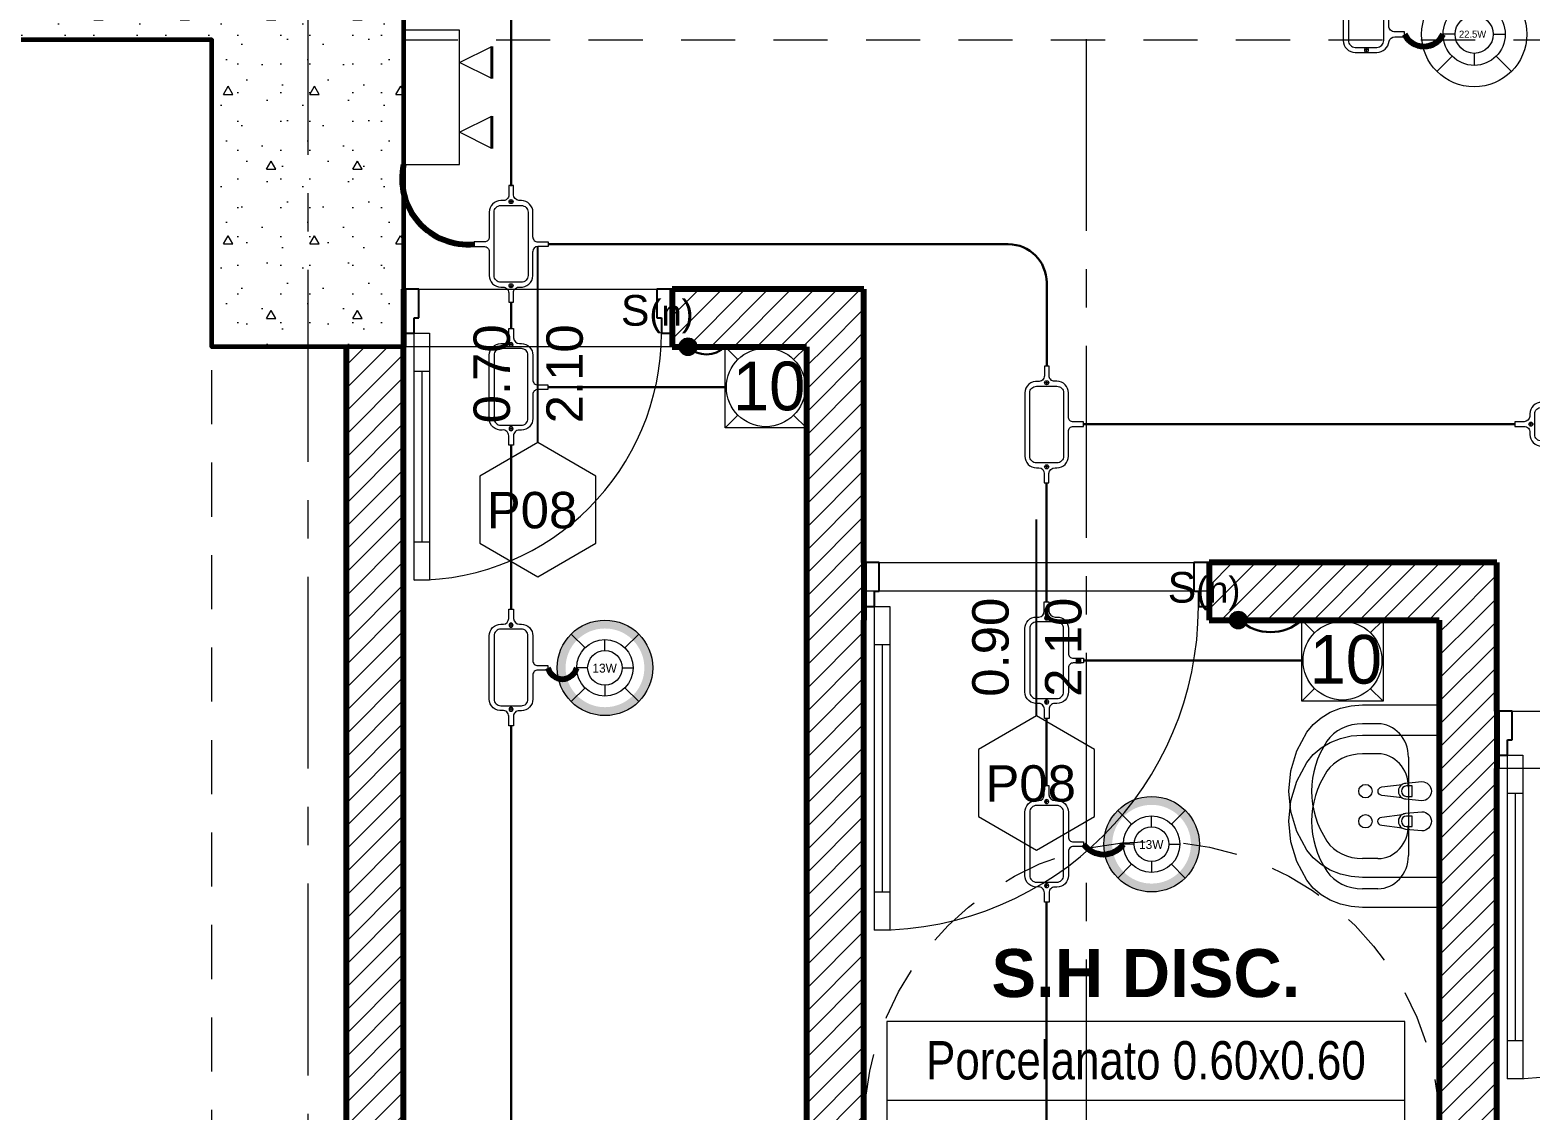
# Model space of a CAD drawing. Header units: inches. Extents: x -38 to 5698, y -33 to 92.
# Drawn here: x 136.096 to 140.007, y 14.11 to 16.926 of the extents above; entities that cross this region are included whole.
import ezdxf
from ezdxf.lldxf.tags import DXFTag

# ---------------------------------------------------------------- set-up
doc = ezdxf.new("R2010")
doc.units = ezdxf.units.IN
doc.header["$MEASUREMENT"] = 0
doc.set_wipeout_variables(frame=1)
for name, pattern in [('CONTINUA', [0]), ('Hidden Line', [0.195611, 0.141111, -0.0545]), ('Punto & Raya', [0.65, 0.5, -0.075, 0, -0.075]), ('Rayas', [0.282222, 0.141111, -0.141111]), ('Wipeout_Contour', [1, 0, -1])]:
    doc.linetypes.add(name, pattern=pattern)
for name, color, linetype, lineweight in [('00 IE CKTO TOMAS', 111, 'Rayas', 18), ('00_IE_Luminarias', 6, 'Continuous', 30), ('01 IE LUM LED AD DN570C', 1, 'Continuous', 13), ('01 IE LUM LED EMP DN570B', 3, 'Continuous', 13), ('ALUMBRADO_CONDUIT', 30, 'CONDUIT1', 30), ('ALUMBRADO_PVC', 6, 'PVC1', 30), ('Bancas', 1, 'Continuous', 13), ('Cable Alumbrado', 150, 'Continuous', 30), ('CABLEADO EXT.', 3, 'PVCSUBT', 30), ('pulsador', 4, 'Continuous', 40), ('Simb_Alumbrado', 140, 'CONTINUA', 30)]:
    doc.layers.add(name, color=color, linetype=linetype, lineweight=lineweight)
for name, color, linetype in [('02 _ ARQ _ ALB _ Ejes Generales', 7, 'Continuous'), ('02 _ ARQ _ ZON _ Espacio.3D', 7, 'Continuous'), ('08 _ STR _ EXT _ 06 Columnas', 7, 'Continuous'), ('08 _ STR _ EXT _ 09 Vigas', 7, 'Continuous'), ('Dibujo 2D - General', 7, 'Continuous'), ('Estructura - 04 MURO', 7, 'Continuous'), ('Interior - Sanitarios', 7, 'Continuous'), ('Marcador - Secciones', 251, 'Continuous')]:
    doc.layers.add(name, color=color, linetype=linetype)
doc.styles.add('Annotative', font='arial.ttf')
doc.styles.add('Estilo_Generado_4', font='swisse.ttf')
doc.styles.add('Estilo_Generado_8', font='arialbd.ttf')
doc.styles.add('Estilo_Generado_9', font='ARIALN.TTF')
doc.styles.add('{18b73a54-fa43-428c-adcb-c1c7bbdf2c84}', font='Simplex.shx')
tags = doc.linetypes.add('CONDUIT', pattern='A,1.5,-0.210535,["con",{18b73a54-fa43-428c-adcb-c1c7bbdf2c84},S=0.2,R=0,X=0,Y=-0.065594],-0.702384', length=2.412919).pattern_tags.tags
tags[6] = DXFTag(74, 10)
tags = doc.linetypes.add('CONDUIT1', pattern='A,1,-0.19772,["con",{18b73a54-fa43-428c-adcb-c1c7bbdf2c84},S=0.2,R=0,X=0,Y=-0.065594],-0.593642', length=1.791362).pattern_tags.tags
tags[6] = DXFTag(74, 10)
tags = doc.linetypes.add('PVC1', pattern='A,1,-0.19772,["PVC",{18b73a54-fa43-428c-adcb-c1c7bbdf2c84},S=0.13,R=0,X=0,Y=-0.061851],-0.507647', length=1.705367).pattern_tags.tags
tags[6] = DXFTag(74, 10)
tags = doc.linetypes.add('PVCSUBT', pattern='A,0.6,-0.3,0.6,-0.075691,["PVC",Standard,S=0.2,R=0,X=0,Y=-0.093724],-0.621005', length=2.196696).pattern_tags.tags
tags[10] = DXFTag(74, 10)
pattern_1 = [(45, (92.500015, 3e-09), (-0.03005204, 0.03005204), [])]

# ---------------------------------------------------------------- blocks, each defined once
blk = doc.blocks.new('LUMINARIA 2')
at = {"layer": '01 IE LUM LED EMP DN570B'}
for p, q in [((-0.0939, 0.0936), (-0.1589, 0.1584)), ((0.0939, 0.0936), (0.1589, 0.1584)), ((-0.0939, -0.0936), (-0.1589, -0.1584)), ((0.0939, -0.0936), (0.1589, -0.1584))]:
    blk.add_line(p, q, dxfattribs=at)
at = {"layer": '01 IE LUM LED EMP DN570B', "ltscale": 0.4}
for p, q in [((0, 0.0813), (0, 0.1326)), ((-0.0813, 0), (-0.1326, 0)), ((0.0813, 0), (0.1326, 0)), ((0, -0.0813), (0, -0.1326))]:
    blk.add_line(p, q, dxfattribs=at)
at = {"layer": '01 IE LUM LED EMP DN570B'}
for radius in [0.2244, 0.1326]:
    blk.add_circle((0, 0), radius, dxfattribs=at)
at = {"layer": '01 IE LUM LED EMP DN570B', "ltscale": 0.4}
blk.add_circle((0, 0), 0.0813, dxfattribs=at)
at = {"layer": '01 IE LUM LED EMP DN570B', "color": 8, "linetype": 'ByBlock', "lineweight": 80, "insert": (-0.0649, 0.0156), "char_height": 0.03, "width": 0.178585, "attachment_point": 1}
blk.add_mtext('{\\C3;22.5W}', dxfattribs=at)
blk = doc.blocks.new('LUM DN570C')
at = {"layer": '01 IE LUM LED AD DN570C'}
h = blk.add_hatch(color=256, dxfattribs=at)
edge = h.paths.add_edge_path()
edge.add_arc((0, 0), 0.1344, 0, 360)
edge = h.paths.add_edge_path(flags=17)
edge.add_arc((0, 0), 0.1108, 0, 360)
for p, q in [((-0.0561, 0.0563), (-0.0949, 0.0952)), ((0.0561, 0.0563), (0.0949, 0.0952)), ((-0.0561, -0.0563), (-0.0949, -0.0952)), ((0.0561, -0.0563), (0.0949, -0.0952))]:
    blk.add_line(p, q, dxfattribs=at)
at = {"layer": '01 IE LUM LED AD DN570C', "ltscale": 0.4}
for p, q in [((0, 0.0487), (0, 0.0795)), ((-0.0487, 0), (-0.0795, 0)), ((0.0487, 0), (0.0795, 0)), ((0, -0.0487), (0, -0.0795))]:
    blk.add_line(p, q, dxfattribs=at)
at = {"layer": '01 IE LUM LED AD DN570C'}
for radius in [0.1344, 0.0795]:
    blk.add_circle((0, 0), radius, dxfattribs=at)
at = {"layer": '01 IE LUM LED AD DN570C', "ltscale": 0.4}
blk.add_circle((0, 0), 0.0487, dxfattribs=at)
at = {"color": 1, "linetype": 'ByBlock', "lineweight": 80, "insert": (-0.0353, 0.0117), "char_height": 0.025, "width": 0.622217, "attachment_point": 1}
blk.add_mtext('13W ', dxfattribs=at)
blk = doc.blocks.new('CAJA CONDULET TIPO X')
at = {"layer": 'Simb_Alumbrado', "lineweight": 13}
for p, q in [((78.5283, -4.1616), (78.5283, -4.1519)), ((78.5283, -4.1519), (78.5497, -4.1519)), ((78.5497, -4.1616), (78.5283, -4.1616))]:
    blk.add_line(p, q, dxfattribs=at)
for points in [[(78.6505, -4.1716, -0.414214), (78.6605, -4.1616), (78.6819, -4.1616), (78.6819, -4.1519), (78.6605, -4.1519, -0.414214), (78.6505, -4.1419), (78.6505, -4.0916, 0.414214), (78.6265, -4.0677), (78.6219, -4.0677, -0.414214), (78.6099, -4.0557), (78.6099, -4.0363), (78.6002, -4.0363), (78.6002, -4.056, -0.451917), (78.5867, -4.0678, 0.451917), (78.5597, -4.0916), (78.5597, -4.1419)], [(78.5597, -4.1716), (78.5597, -4.2235, 0.414214), (78.5837, -4.2475), (78.589, -4.2475, -0.334232), (78.6002, -4.2595), (78.6002, -4.2789), (78.6099, -4.2789), (78.6099, -4.2595, -0.455912), (78.6227, -4.2475), (78.6265, -4.2475, 0.414214), (78.6505, -4.2235), (78.6505, -4.1716)]]:
    blk.add_lwpolyline(points, format="xyb", dxfattribs=at)
blk.add_lwpolyline([(78.6403, -4.0916), (78.6403, -4.2235, -0.414214), (78.6265, -4.2373), (78.5837, -4.2373, -0.414214), (78.5699, -4.2235), (78.5699, -4.0916, -0.414214), (78.5837, -4.0779), (78.6265, -4.0779, -0.414214)], format="xyb", close=True, dxfattribs=at)
for points in [[(78.6093, -4.0706), (78.6009, -4.0706)], [(78.6051, -4.0664), (78.6051, -4.0748)], [(78.6051, -4.2412), (78.6051, -4.2496)], [(78.6093, -4.2454), (78.6009, -4.2454)]]:
    blk.add_lwpolyline(points, dxfattribs=at)
for centre in [(78.6051, -4.0706), (78.6051, -4.2454)]:
    blk.add_circle(centre, 0.00419, dxfattribs=at)
for centre, start, end in [((78.5497, -4.1419), 270, 0), ((78.5497, -4.1716), 0, 90)]:
    blk.add_arc(centre, 0.01, start, end, dxfattribs=at)
blk = doc.blocks.new('oval t')
at = {"layer": 'Simb_Alumbrado', "lineweight": 13}
blk.add_lwpolyline([(0.0141, 0.0102, -0.414214), (0.0041, 0.0202), (0.0041, 0.0416), (-0.0056, 0.0416), (-0.0056, 0.0202, -0.414214), (-0.0156, 0.0102), (-0.0659, 0.0102, 0.414214), (-0.0899, -0.0138), (-0.0899, -0.0183, -0.414214), (-0.1019, -0.0303), (-0.1213, -0.0303), (-0.1213, -0.04), (-0.1016, -0.04, -0.451917), (-0.0897, -0.0535, 0.451917), (-0.0659, -0.0805), (0.0659, -0.0805, 0.414214), (0.0899, -0.0566), (0.0899, -0.0512, -0.398753), (0.1019, -0.0401), (0.1213, -0.0401), (0.1213, -0.0304), (0.1019, -0.0304, -0.368669), (0.0899, -0.0176), (0.0899, -0.0138, 0.414214), (0.0659, 0.0102), (0.0141, 0.0102)], format="xyb", dxfattribs=at)
blk.add_lwpolyline([(-0.0659, 0), (0.0659, 0, -0.414214), (0.0797, -0.0138), (0.0797, -0.0566, -0.414214), (0.0659, -0.0703), (-0.0659, -0.0703, -0.414214), (-0.0797, -0.0566), (-0.0797, -0.0138, -0.414214)], format="xyb", close=True, dxfattribs=at)
for points in [[(-0.0869, -0.031), (-0.0869, -0.0394)], [(0.0879, -0.031), (0.0879, -0.0394)], [(-0.0911, -0.0352), (-0.0828, -0.0352)], [(0.0837, -0.0352), (0.0921, -0.0352)]]:
    blk.add_lwpolyline(points, dxfattribs=at)
for centre in [(-0.0869, -0.0352), (0.0879, -0.0352)]:
    blk.add_circle(centre, 0.00419, dxfattribs=at)
blk = doc.blocks.new('CAJA OVAL TIPO L')
at = {"layer": 'Simb_Alumbrado', "lineweight": 13}
blk.add_lwpolyline([(-0.0491, -0.079), (-0.0491, -0.0343, -0.380413), (-0.0258, -0.0088), (-0.0258, -0.0088, 0.341426), (-0.0164, 0.0033), (-0.0164, 0.0236), (-0.0063, 0.0236), (-0.0063, 0.0033, 0.414214), (0.0063, -0.0092), (0.1138, -0.0092, -0.414214), (0.1388, -0.0343), (0.1388, -0.0382, 0.414214), (0.1513, -0.0508), (0.1716, -0.0508), (0.1716, -0.0609), (0.1513, -0.0609, 0.414214), (0.1388, -0.0734), (0.1388, -0.079, -0.414214), (0.1138, -0.104), (-0.0241, -0.104, -0.414214), (-0.0491, -0.079, 0.414214)], format="xyb", dxfattribs=at)
blk.add_lwpolyline([(-0.0241, -0.0199), (0.1138, -0.0199, -0.414214), (0.1282, -0.0343), (0.1282, -0.079, -0.414214), (0.1138, -0.0934), (-0.0241, -0.0934, -0.414214), (-0.0384, -0.079), (-0.0384, -0.0343, -0.414214)], format="xyb", close=True, dxfattribs=at)
for points in [[(-0.0483, -0.0558), (-0.0395, -0.0558)], [(-0.0439, -0.0514), (-0.0439, -0.0602)], [(0.1323, -0.0558), (0.1411, -0.0558)], [(0.1367, -0.0514), (0.1367, -0.0602)]]:
    blk.add_lwpolyline(points, dxfattribs=at)
for centre in [(-0.0439, -0.0558), (0.1367, -0.0558)]:
    blk.add_circle(centre, 0.00438, dxfattribs=at)
blk = doc.blocks.new('ii3t')
at = {"layer": 'Simb_Alumbrado', "lineweight": 5}
h = blk.add_hatch(color=3, dxfattribs=at)
edge = h.paths.add_edge_path()
edge.add_arc((0, 0), 0.0164, 0, 360)
blk.add_circle((0, 0), 0.0164, dxfattribs=at)
blk = doc.blocks.new('100x100x80 adosado')
at = {"layer": 'Simb_Alumbrado', "lineweight": 13}
blk.add_lwpolyline([(-0.0768, 0.0788), (0.0194, 0.0788), (0.0194, -0.0174), (-0.0768, -0.0174)], close=True, dxfattribs=at)
at = {"layer": 'Simb_Alumbrado', "lineweight": 9}
for points in [[(-0.0768, 0.0788), (-0.0618, 0.0638)], [(0.0043, 0.0638), (0.0194, 0.0788)], [(-0.0768, -0.0174), (-0.0618, -0.0023)], [(0.0043, -0.0023), (0.0194, -0.0174)]]:
    blk.add_lwpolyline(points, dxfattribs=at)
blk.add_circle((-0.0287, 0.0307), 0.0467, dxfattribs=at)
at = {"layer": 'Simb_Alumbrado', "lineweight": 9, "insert": (-0.0677, 0.0612), "char_height": 0.05773, "attachment_point": 1}
blk.add_mtext_dynamic_manual_height_columns('10', width=0.119989, gutter_width=12.5, heights=[0], dxfattribs=at)
blk = doc.blocks.new('luz de emergencia')
at = {"color": 5, "lineweight": 40}
for p, q in [((164.1493, 48.9365, -0.0001), (164.2333, 48.9365, -0.0001)), ((164.3313, 48.9365, -0.0001), (164.4153, 48.9365, -0.0001))]:
    blk.add_line(p, q, dxfattribs=at)
at = {"layer": '00_IE_Luminarias', "color": 5, "linetype": 'Continuous', "lineweight": 13}
for p, q in [((164.1913, 49.0205, -0.0001), (164.1493, 48.9365, -0.0001)), ((164.2333, 48.9365, -0.0001), (164.1913, 49.0205, -0.0001)), ((164.3733, 49.0205, -0.0001), (164.3313, 48.9365, -0.0001)), ((164.4153, 48.9365, -0.0001), (164.3733, 49.0205, -0.0001))]:
    blk.add_line(p, q, dxfattribs=at)
at = {"layer": '00_IE_Luminarias', "color": 5, "linetype": 'Continuous', "lineweight": 13, "elevation": -0.0001}
blk.add_lwpolyline([(164.4573, 49.0205), (164.1073, 49.0205), (164.1073, 49.1666), (164.4573, 49.1665)], close=True, dxfattribs=at)

msp = doc.modelspace()

# ---------------------------------------------------------------- linework, layer by layer
at = {"layer": '02 _ ARQ _ ALB _ Ejes Generales', "color": 251, "linetype": 'Punto & Raya', "lineweight": 13}
msp.add_line((136.82, 45.9), (136.82, 2.05), dxfattribs=at)
at = {"layer": '02 _ ARQ _ ZON _ Espacio.3D', "color": 252, "linetype": 'Continuous', "lineweight": 13}
for p, q in [((139.6803, 14.3408), (138.33, 14.3408)), ((138.33, 14.3408), (138.33, 13.7231)), ((139.6803, 13.7231), (139.6803, 14.3408)), ((138.33, 14.1349), (139.6803, 14.1349))]:
    msp.add_line(p, q, dxfattribs=at)
at = {"layer": '02 _ ARQ _ ZON _ Espacio.3D', "color": 254, "linetype": 'Continuous', "lineweight": 0, "flags": 128}
for points in [[(137.07, 17.4), (137.07, 16.25), (138.27, 16.25), (138.27, 15.5372), (139.92, 15.5372), (139.92, 15.1499), (140.82, 15.1499), (140.8204, 17.1)], [(136.0199, 3.7271), (136.87, 3.7271), (136.87, 6.9), (136.57, 6.9), (136.57, 7.2), (136.17, 7.2), (136.17, 7.7), (136.57, 7.7), (136.57, 8.1), (137.07, 8.1), (137.07, 7.2), (143.17, 7.2), (143.17, 7.7), (143.57, 7.7), (143.57, 8.1), (144.07, 8.1), (144.0699, 11.45), (136.92, 11.45), (136.92, 16.1), (136.57, 16.1), (136.57, 16.9), (135.97, 16.9)]]:
    msp.add_lwpolyline(points, dxfattribs=at)
at = {"layer": '02 _ ARQ _ ZON _ Espacio.3D', "color": 9, "linetype": 'Continuous', "lineweight": 5, "flags": 128}
for points in [[(137.07, 16.1), (137.07, 11.6999), (138.27, 11.7), (138.27, 12.6005), (138.12, 12.6005), (138.12, 16.1)], [(139.77, 12.7505), (139.77, 15.3872), (139.17, 15.3872), (139.17, 15.4622), (138.27, 15.4622), (138.27, 12.7505)], [(139.92, 14.9999), (139.92, 11.7), (143.82, 11.7), (143.82, 14.9999)]]:
    msp.add_lwpolyline(points, close=True, dxfattribs=at)
at = {"layer": '08 _ STR _ EXT _ 09 Vigas', "color": 251, "linetype": 'Hidden Line', "lineweight": 13}
for p, q in [((130.07, 16.9), (136.57, 16.9)), ((136.57, 7.7), (136.57, 16.9)), ((137.07, 16.9), (143.57, 16.9))]:
    msp.add_line(p, q, dxfattribs=at)
at = {"layer": 'ALUMBRADO_CONDUIT', "color": 30, "lineweight": 30, "ltscale": 0.4, "true_color": 0xf26722}
for p, q in [((137.3502, 16.5182, 0.0001), (137.3502, 17.4058, 0.0001)), ((138.6465, 16.3671, 0), (137.4464, 16.3671, 0.0001)), ((138.7465, 16.0491), (138.7465, 16.2671)), ((137.3502, 16.1473, 0.0001), (137.3502, 16.214, 0.0001)), ((137.9083, 15.9942), (137.4465, 15.9942, 0.0001)), ((139.9669, 15.898), (138.8427, 15.898)), ((137.3502, 15.4157, 0.0001), (137.3502, 15.843, 0.0001)), ((138.7464, 15.4345), (138.7464, 15.7449)), ((139.4118, 15.2814), (138.8428, 15.2814))]:
    msp.add_line(p, q, dxfattribs=at)
at = {"layer": 'ALUMBRADO_CONDUIT', "color": 30, "lineweight": 30, "ltscale": 0.4, "true_color": 0xf26722, "extrusion": (4.01258e-05, 0, 1)}
msp.add_arc((138.6465, 16.2671, 0.0056), 0.1, 0, 90, dxfattribs=at)
at = {"layer": 'CABLEADO EXT.', "color": 3, "lineweight": 80}
for centre, radius, start, end in [((139.7299, 16.9384), 0.0556, 205.4571, 334.5429), ((137.238, 16.5383, -0.0001), 0.172, 167.6964, 275.2952), ((137.4839, 15.2721, 0.0002), 0.0386, 194.1535, 345.8465)]:
    msp.add_arc(centre, radius, start, end, dxfattribs=at)
at = {"layer": 'Estructura - 04 MURO', "color": 152, "linetype": 'Continuous', "lineweight": 25}
for p, q in [((137.42, 15.85), (137.42, 16.3625)), ((138.72, 15.1372), (138.72, 15.6497))]:
    msp.add_line(p, q, dxfattribs=at)
at = {"layer": 'Estructura - 04 MURO', "color": 165, "linetype": 'Continuous', "lineweight": 25}
for p, q in [((137.07, 16.25), (137.07, 16.135)), ((137.11, 16.25), (137.07, 16.25)), ((137.11, 16.175), (137.11, 16.25)), ((137.73, 16.25), (137.73, 16.175)), ((137.098, 16.135), (137.098, 16.175)), ((137.098, 16.175), (137.11, 16.175)), ((137.73, 16.175), (137.742, 16.175)), ((137.742, 16.175), (137.742, 16.135)), ((137.07, 16.135), (137.098, 16.135)), ((138.31, 15.4622), (138.31, 15.5372)), ((139.13, 15.5372), (139.13, 15.4622)), ((138.298, 15.4222), (138.298, 15.4622)), ((138.298, 15.4622), (138.31, 15.4622)), ((139.13, 15.4622), (139.142, 15.4622)), ((139.142, 15.4622), (139.142, 15.4222)), ((139.96, 15.0749), (139.96, 15.1499)), ((139.948, 15.0349), (139.948, 15.0749)), ((139.948, 15.0749), (139.96, 15.0749))]:
    msp.add_line(p, q, dxfattribs=at)
at = {"layer": 'Estructura - 04 MURO', "color": 165, "linetype": 'Continuous', "lineweight": 15}
for p, q in [((137.098, 15.491), (137.098, 16.135)), ((137.098, 16.135), (137.138, 16.135)), ((137.138, 16.135), (137.138, 15.491)), ((137.138, 16.035), (137.098, 16.035)), ((137.098, 15.591), (137.138, 15.591)), ((137.138, 15.491), (137.098, 15.491)), ((138.298, 15.4222), (138.338, 15.4222)), ((138.338, 15.3222), (138.298, 15.3222)), ((139.948, 15.0349), (139.988, 15.0349))]:
    msp.add_line(p, q, dxfattribs=at)
at = {"layer": 'Estructura - 04 MURO', "color": 165, "linetype": 'Continuous', "lineweight": 15, "flags": 128}
msp.add_lwpolyline([(137.118, 16.035), (137.118, 15.591)], dxfattribs=at)
at = {"layer": 'Estructura - 04 MURO', "color": 251, "linetype": 'Continuous', "lineweight": 13, "flags": 128}
msp.add_lwpolyline([(137.42, 15.5), (137.5715, 15.5875), (137.5715, 15.7625), (137.42, 15.85), (137.2684, 15.7625), (137.2684, 15.5875)], close=True, dxfattribs=at)
at = {"layer": 'Estructura - 04 MURO', "color": 175, "linetype": 'Continuous', "lineweight": 15}
msp.add_arc((137.098, 16.135), 0.644, 270, 0, dxfattribs=at)
at = {"layer": 'Interior - Sanitarios', "color": 205, "linetype": 'Continuous', "lineweight": 13}
for p, q in [((139.6101, 15.1169), (139.5701, 15.1169)), ((139.6101, 15.0384), (139.5701, 15.0384)), ((139.6895, 15.03), (139.6895, 14.852)), ((139.6996, 14.9546), (139.6847, 14.9546)), ((139.6894, 14.9515), (139.6894, 14.7734)), ((139.6996, 14.9274), (139.6996, 14.9546)), ((139.6847, 14.9274), (139.6996, 14.9274)), ((139.6995, 14.8761), (139.6847, 14.8761)), ((139.6995, 14.8489), (139.6995, 14.8761)), ((139.6847, 14.8489), (139.6995, 14.8489)), ((139.6101, 14.7651), (139.5701, 14.7651)), ((139.6101, 14.6866), (139.5701, 14.6866))]:
    msp.add_line(p, q, dxfattribs=at)
at = {"layer": 'Interior - Sanitarios', "color": 205, "linetype": 'Continuous', "lineweight": 13, "flags": 128}
for points in [[(139.77, 14.7162), (139.5701, 14.7162), (139.5407, 14.7184), (139.5123, 14.7248), (139.4856, 14.7353), (139.4617, 14.7496), (139.4412, 14.7671), (139.4249, 14.7873), (139.3988, 14.8361), (139.3828, 14.8878), (139.3774, 14.941), (139.3828, 14.9942), (139.3988, 15.0459), (139.4249, 15.0947), (139.4412, 15.1149), (139.4617, 15.1324), (139.4856, 15.1467), (139.5123, 15.1572), (139.5407, 15.1636), (139.5701, 15.1658), (139.77, 15.1658)], [(139.77, 14.6377), (139.5701, 14.6377), (139.5407, 14.6399), (139.5122, 14.6463), (139.4856, 14.6568), (139.4617, 14.671), (139.4412, 14.6885), (139.4249, 14.7087), (139.3987, 14.7576), (139.3828, 14.8093), (139.3774, 14.8625), (139.3828, 14.9156), (139.3987, 14.9673), (139.4249, 15.0162), (139.4412, 15.0364), (139.4617, 15.0539), (139.4856, 15.0681), (139.5122, 15.0786), (139.5407, 15.0851), (139.5701, 15.0872), (139.77, 15.0872)]]:
    msp.add_lwpolyline(points, close=True, dxfattribs=at)
for points in [[(139.77, 15.0045), (139.79, 15.0045), (139.79, 14.9775), (139.77, 14.9775)], [(139.77, 14.926), (139.79, 14.926), (139.79, 14.899), (139.77, 14.899)], [(139.77, 14.9045), (139.79, 14.9045), (139.79, 14.8775), (139.77, 14.8775)], [(139.77, 14.826), (139.79, 14.826), (139.79, 14.799), (139.77, 14.799)]]:
    msp.add_lwpolyline(points, dxfattribs=at)
for points in [[(139.7245, 14.916), (139.6825, 14.92, -0.12102), (139.673, 14.9233), (139.6201, 14.9299, -0.882566), (139.6201, 14.9521), (139.673, 14.9587, -0.12102), (139.6825, 14.962), (139.7245, 14.966, -1)], [(139.7244, 14.8375), (139.6825, 14.8415, -0.12102), (139.673, 14.8447), (139.62, 14.8514, -0.882566), (139.62, 14.8736), (139.673, 14.8802, -0.12102), (139.6825, 14.8835), (139.7244, 14.8875, -1)]]:
    msp.add_lwpolyline(points, format="xyb", close=True, dxfattribs=at)
at = {"layer": 'Interior - Sanitarios', "color": 205, "linetype": 'Continuous', "lineweight": 13}
for centre in [(139.5776, 14.941), (139.5776, 14.8625)]:
    msp.add_circle(centre, 0.0175, dxfattribs=at)
at = {"layer": 'Interior - Sanitarios', "color": 175, "linetype": 'Continuous', "lineweight": 13}
for centre, radius, start, end in [((139.6844, 14.941), 0.0211, 122.771, 237.229), ((139.6847, 14.941), 0.0136, 90, 270), ((139.6844, 14.8625), 0.0211, 122.771, 237.229), ((139.6847, 14.8625), 0.0136, 90, 270)]:
    msp.add_arc(centre, radius, start, end, dxfattribs=at)
at = {"layer": 'Interior - Sanitarios', "color": 205, "linetype": 'Continuous', "lineweight": 13}
for centre, major_axis, ratio, start_param, end_param in [((139.5701, 15.03), (0.1057, 0), 0.821452, 1.570796, 2.644618), ((139.6101, 15.0299), (0, 0.087), 0.9125, 4.712389, 6.283185), ((139.77, 14.941), (0.3331, 0), 0.821452, 2.644618, 3.638567), ((139.5701, 14.9515), (0.1057, 0), 0.821452, 1.570796, 2.644618), ((139.6101, 14.9514), (0, 0.087), 0.9125, 4.712389, 6.283185), ((139.77, 14.8625), (0.3331, 0), 0.821452, 2.644618, 3.638567), ((139.6101, 14.8521), (0, 0.087), 0.9125, 3.141593, 4.712389), ((139.5701, 14.852), (0.1057, 0), 0.821452, 3.638567, 4.712389), ((139.6101, 14.7735), (0, 0.087), 0.9125, 3.141593, 4.712389), ((139.5701, 14.7734), (0.1057, 0), 0.821452, 3.638567, 4.712389)]:
    msp.add_ellipse(centre, major_axis=major_axis, ratio=ratio, start_param=start_param, end_param=end_param, dxfattribs=at)

# ---------------------------------------------------------------- block references
at = {"xscale": 1.253906979044094, "yscale": 1.253906979044094, "zscale": 1.253906979044094}
for p, rotation in [((235.9137, 11.1549, 0.0001), 180.0000022607396), ((145.3322, 114.4614), 270)]:
    msp.add_blockref('CAJA CONDULET TIPO X', p, dxfattribs=dict(at, rotation=rotation))
at = {"layer": '01 IE LUM LED AD DN570C', "color": 1, "lineweight": 5, "xscale": 0.9263905751172247, "yscale": 0.9263905751172247, "zscale": 0.9263905751172247}
msp.add_blockref('LUM DN570C', (137.595, 15.2626), dxfattribs=at)
at = {"layer": '01 IE LUM LED EMP DN570B', "xscale": 0.6105334384153049, "yscale": 0.6105334384153049, "zscale": 0.6105334384153049}
msp.add_blockref('LUMINARIA 2', (139.861, 16.9145), dxfattribs=at)
at = {"layer": 'ALUMBRADO_CONDUIT', "linetype": 'CONDUIT', "lineweight": 30, "xscale": -1.253906979044094, "yscale": 1.253906979044094, "zscale": 1.253906979044094, "rotation": 270}
msp.add_blockref('CAJA OVAL TIPO L', (139.6501, 16.9287), dxfattribs=at)
at = {"layer": 'Bancas', "color": 252, "true_color": 0x939598, "yscale": 1.253906979044094, "zscale": 1.253906979044094, "rotation": 270}
for p, xscale in [((137.3943, 15.9952, 0.0001), -1.253906979044094), ((138.7906, 15.897), 1.253906979044094), ((137.3943, 15.2636, 0.0001), -1.253906979044094), ((138.7906, 15.2824), -1.253906979044094)]:
    msp.add_blockref('oval t', p, dxfattribs=dict(at, xscale=xscale))
at = {"layer": 'pulsador', "color": 4, "lineweight": 40, "xscale": -1, "rotation": 89.99908395266394}
msp.add_blockref('luz de emergencia', (186.2392, 181.0315, 0.0001), dxfattribs=at)

# ---------------------------------------------------------------- texts
at = {"layer": '02 _ ARQ _ ZON _ Espacio.3D', "color": 252, "lineweight": 25, "attachment_point": 2}
for s, insert, char_height, style in [('\\A1;{\\pqc;\\pt0;\\fArial|b1|i0|c0|p34;S.H DISC.}', (139.0052, 14.5292), 0.125, 'Estilo_Generado_8'), ('\\A1;{\\pqc;\\pt0;\\fArial Narrow|b0|i0|c0|p34;Porcelanato 0.60x0.60}', (139.0052, 14.2893), 0.1, 'Estilo_Generado_9')]:
    msp.add_mtext(s, dxfattribs=dict(at, insert=insert, char_height=char_height, style=style))
at = {"layer": 'Estructura - 04 MURO', "color": 251, "lineweight": 25, "char_height": 0.095, "attachment_point": 7, "rotation": 90, "style": 'Estilo_Generado_4'}
for s, insert in [('\\A1;{\\pql;\\pt0;\\fSwis721 Ex BT|b0|i0|c0|p34;0.70\\fSwis721 Ex BT|b0|i0|c0|p34;\\A1{\\H.66x;\\S^  ;}\\fSwis721 Ex BT|b0|i0|c0|p34;\\fSwis721 Ex BT|b0|i0|c0|p34;}', (137.375, 15.9)), ('\\A1;{\\pql;\\pt0;\\fSwis721 Ex BT|b0|i0|c0|p34;2.10\\fSwis721 Ex BT|b0|i0|c0|p34;\\A1{\\H.66x;\\S^  ;}\\fSwis721 Ex BT|b0|i0|c0|p34;\\fSwis721 Ex BT|b0|i0|c0|p34;}', (137.565, 15.9)), ('\\A1;{\\pql;\\pt0;\\fSwis721 Ex BT|b0|i0|c0|p34;0.90\\fSwis721 Ex BT|b0|i0|c0|p34;\\A1{\\H.66x;\\S^  ;}\\fSwis721 Ex BT|b0|i0|c0|p34;\\fSwis721 Ex BT|b0|i0|c0|p34;}', (138.6751, 15.1872)), ('\\A1;{\\pql;\\pt0;\\fSwis721 Ex BT|b0|i0|c0|p34;2.10\\fSwis721 Ex BT|b0|i0|c0|p34;\\A1{\\H.66x;\\S^  ;}\\fSwis721 Ex BT|b0|i0|c0|p34;\\fSwis721 Ex BT|b0|i0|c0|p34;}', (138.865, 15.1872))]:
    msp.add_mtext(s, dxfattribs=dict(at, insert=insert))
at = {"layer": 'Estructura - 04 MURO', "color": 251, "lineweight": 25, "insert": (137.2867, 15.625), "char_height": 0.095, "attachment_point": 7, "style": 'Estilo_Generado_4'}
msp.add_mtext('\\A1;{\\pql;\\pt0;\\fSwis721 Ex BT|b0|i0|c0|p34;P08\\fSwis721 Ex BT|b0|i0|c0|p34;\\fSwis721 Ex BT|b0|i0|c0|p34;\\fSwis721 Ex BT|b0|i0|c0|p34;}', dxfattribs=at)

# ---------------------------------------------------------------- next in the draw order: wipeouts: each hides what was drawn before it
at = {"color": 254, "linetype": 'Wipeout_Contour', "lineweight": 0, "ltscale": 5120.496047}
msp.add_wipeout([(137.07, 6.2), (144.67, 6.2), (144.67, 14.9999), (144.07, 14.9999), (144.07, 7.2), (137.07, 7.2)], dxfattribs=at).dxf.layer = 'Dibujo 2D - General'
at = {"color": 254, "linetype": 'Wipeout_Contour', "lineweight": 0, "ltscale": 2550.160077}
msp.add_wipeout([(138.12, 16.25), (138.12, 16.1), (138.27, 16.25)], dxfattribs=at).dxf.layer = 'Estructura - 04 MURO'
at = {"color": 254, "linetype": 'Wipeout_Contour', "lineweight": 0, "ltscale": 2555.06901}
msp.add_wipeout([(139.92, 15.5372), (139.77, 15.5372), (139.77, 15.3872)], dxfattribs=at).dxf.layer = 'Estructura - 04 MURO'

# ---------------------------------------------------------------- next in the draw order: hatches: boundary and pattern name
at = {"layer": 'Estructura - 04 MURO', "linetype": 'Continuous', "lineweight": 5}
h = msp.add_hatch(dxfattribs=at)
h.set_pattern_fill('LADRILLO_COMÚN_0002', color=252, style=0, pattern_type=2)
h.set_pattern_definition(pattern_1)
h.paths.add_polyline_path([(138.12, 16.25), (138.12, 16.1), (138.27, 16.25)])
h = msp.add_hatch(dxfattribs=at)
h.set_pattern_fill('LADRILLO_COMÚN_0002', color=252, style=0, pattern_type=2)
h.set_pattern_definition(pattern_1)
h.paths.add_polyline_path([(139.92, 15.5372), (139.77, 15.5372), (139.77, 15.3872)])

# ---------------------------------------------------------------- next in the draw order: linework, layer by layer
at = {"layer": 'ALUMBRADO_CONDUIT', "color": 30, "lineweight": 30, "ltscale": 0.4, "true_color": 0xf26722}
for p, q in [((137.3502, 15.1115, 0.0001), (137.3502, 13.741, 0.0001)), ((138.7464, 14.9558), (138.7464, 15.1303)), ((138.7464, 13.664), (138.7464, 14.6516))]:
    msp.add_line(p, q, dxfattribs=at)
at = {"layer": 'CABLEADO EXT.', "color": 3, "lineweight": 80}
msp.add_arc((138.8946, 14.8404), 0.0641, 216.0183, 323.9817, dxfattribs=at)
at = {"layer": 'Estructura - 04 MURO', "color": 165, "linetype": 'Continuous', "lineweight": 15}
for p, q in [((138.298, 14.5782), (138.298, 15.4222)), ((138.338, 15.4222), (138.338, 14.5782)), ((139.948, 14.1909), (139.948, 15.0349)), ((139.988, 15.0349), (139.988, 14.1909)), ((139.988, 14.9349), (139.948, 14.9349)), ((138.298, 14.6782), (138.338, 14.6782)), ((138.338, 14.5782), (138.298, 14.5782)), ((139.948, 14.2909), (139.988, 14.2909)), ((139.988, 14.1909), (139.948, 14.1909))]:
    msp.add_line(p, q, dxfattribs=at)
at = {"layer": 'Estructura - 04 MURO', "color": 165, "linetype": 'Continuous', "lineweight": 15, "flags": 128}
for points in [[(138.318, 15.3222), (138.318, 14.6782)], [(139.968, 14.9349), (139.968, 14.2909)]]:
    msp.add_lwpolyline(points, dxfattribs=at)
at = {"layer": 'Estructura - 04 MURO', "color": 251, "linetype": 'Continuous', "lineweight": 13, "flags": 128}
msp.add_lwpolyline([(138.72, 14.7872), (138.8715, 14.8747), (138.8715, 15.0497), (138.72, 15.1372), (138.5684, 15.0497), (138.5684, 14.8747)], close=True, dxfattribs=at)
at = {"layer": 'Estructura - 04 MURO', "color": 175, "linetype": 'Continuous', "lineweight": 15}
for centre in [(138.298, 15.4222), (139.948, 15.0349)]:
    msp.add_arc(centre, 0.844, 270, 0, dxfattribs=at)
at = {"layer": 'Marcador - Secciones', "color": 251, "linetype": 'Punto & Raya', "lineweight": 13}
msp.add_line((138.8506, 10.0018), (138.8506, 17.4928), dxfattribs=at)

# ---------------------------------------------------------------- next in the draw order: block references
at = {"layer": '01 IE LUM LED AD DN570C', "color": 1, "lineweight": 5, "xscale": 0.9263905751172247, "yscale": 0.9263905751172247, "zscale": 0.9263905751172247}
msp.add_blockref('LUM DN570C', (139.02, 14.8027), dxfattribs=at)
msp.add_blockref('LUM DN570C', (139.02, 14.8027), dxfattribs=at)
at = {"layer": 'Bancas', "color": 252, "true_color": 0x939598, "xscale": -1.253906979044094, "yscale": 1.253906979044094, "zscale": 1.253906979044094, "rotation": 270}
msp.add_blockref('oval t', (138.7906, 14.8037), dxfattribs=at)

# ---------------------------------------------------------------- next in the draw order: texts
at = {"layer": 'Estructura - 04 MURO', "color": 251, "lineweight": 25, "insert": (138.5867, 14.9123), "char_height": 0.095, "attachment_point": 7, "style": 'Estilo_Generado_4'}
msp.add_mtext('\\A1;{\\pql;\\pt0;\\fSwis721 Ex BT|b0|i0|c0|p34;P08\\fSwis721 Ex BT|b0|i0|c0|p34;\\fSwis721 Ex BT|b0|i0|c0|p34;\\fSwis721 Ex BT|b0|i0|c0|p34;}', dxfattribs=at)

# ---------------------------------------------------------------- next in the draw order: wipeouts: each hides what was drawn before it
at = {"color": 254, "linetype": 'Wipeout_Contour', "lineweight": 0, "ltscale": 3394.683212}
msp.add_wipeout([(136.92, 11.7), (137.07, 11.7), (137.07, 16.1), (136.92, 16.1)], dxfattribs=at).dxf.layer = 'Estructura - 04 MURO'

# ---------------------------------------------------------------- next in the draw order: hatches: boundary and pattern name
at = {"layer": '08 _ STR _ EXT _ 06 Columnas', "linetype": 'Continuous', "lineweight": 9}
h = msp.add_hatch(dxfattribs=at)
h.set_pattern_fill('HORMIGÓN_EN_MASA_0002', style=0, pattern_type=2)
h.set_pattern_definition([(0, (92.5, 3e-09), (0, 0.3897114), [0.024375, -0.200625]), (0, (92.6125, 0.19486), (0, 0.3897114), [0.024375, -0.200625]), (60, (92.5, 3e-09), (-0.3375, 0.1948557), [0.024375, -0.200625]), (60, (92.725, 3e-09), (-0.3375, 0.1948557), [0.024375, -0.200625]), (120, (92.5244, 3e-09), (0.3375, 0.1948557), [0.024375, -0.200625]), (120, (92.7494, 3e-09), (0.3375, 0.1948557), [0.024375, -0.200625]), (0, (92.500015, 0.0375), (0, 0.075), [0, -0.075, 0, -0.1125]), (45, (92.537515, 0.0375), (-0.05303301, 0.05303301), [0, -0.05625, 0, -0.09375])])
h.paths.add_polyline_path([(135.97, 17.4), (135.97, 16.9), (136.57, 16.9), (136.57, 16.1), (137.07, 16.1), (137.07, 17.4)])
at = {"layer": 'Estructura - 04 MURO', "linetype": 'Continuous', "lineweight": 5}
h = msp.add_hatch(dxfattribs=at)
h.set_pattern_fill('LADRILLO_COMÚN_0002', color=252, style=0, pattern_type=2)
h.set_pattern_definition(pattern_1)
h.paths.add_polyline_path([(136.92, 11.7), (137.07, 11.7), (137.07, 16.1), (136.92, 16.1)])

# ---------------------------------------------------------------- next in the draw order: linework, layer by layer
at = {"layer": '08 _ STR _ EXT _ 06 Columnas', "color": 7, "linetype": 'Continuous', "lineweight": 60, "flags": 128}
msp.add_lwpolyline([(135.97, 17.4), (137.07, 17.4), (137.07, 16.1), (136.57, 16.1), (136.57, 16.9), (135.97, 16.9)], close=True, dxfattribs=at)
at = {"layer": '08 _ STR _ EXT _ 09 Vigas', "color": 251, "linetype": 'Hidden Line', "lineweight": 13}
msp.add_line((137.07, 7.7), (137.07, 16.9), dxfattribs=at)
at = {"layer": 'Estructura - 04 MURO', "color": 7, "linetype": 'Continuous', "lineweight": 80}
msp.add_line((137.07, 16.25), (137.07, 16.1), dxfattribs=at)
msp.add_line((137.07, 16.25), (137.07, 16.1), dxfattribs=at)
at = {"layer": 'Estructura - 04 MURO', "color": 7, "linetype": 'Continuous', "lineweight": 80, "flags": 128}
for points in [[(136.92, 16.1), (136.92, 11.7)], [(137.07, 12.6505), (137.07, 16.1)]]:
    msp.add_lwpolyline(points, dxfattribs=at)

# ---------------------------------------------------------------- next in the draw order: wipeouts: each hides what was drawn before it
at = {"color": 254, "linetype": 'Wipeout_Contour', "lineweight": 0, "ltscale": 3399.512853}
msp.add_wipeout([(138.12, 16.1), (138.12, 12.7505), (138.27, 12.7505), (138.27, 16.1)], dxfattribs=at).dxf.layer = 'Estructura - 04 MURO'
at = {"color": 254, "linetype": 'Wipeout_Contour', "lineweight": 0, "ltscale": 2554.198269}
msp.add_wipeout([(139.77, 15.3872), (139.92, 15.3872), (139.92, 15.5372)], dxfattribs=at).dxf.layer = 'Estructura - 04 MURO'

# ---------------------------------------------------------------- next in the draw order: hatches: boundary and pattern name
at = {"layer": 'Estructura - 04 MURO', "linetype": 'Continuous', "lineweight": 5}
h = msp.add_hatch(dxfattribs=at)
h.set_pattern_fill('LADRILLO_COMÚN_0002', color=252, style=0, pattern_type=2)
h.set_pattern_definition(pattern_1)
h.paths.add_polyline_path([(138.12, 16.1), (138.12, 12.7505), (138.27, 12.7505), (138.27, 16.1)])
h = msp.add_hatch(dxfattribs=at)
h.set_pattern_fill('LADRILLO_COMÚN_0002', color=252, style=0, pattern_type=2)
h.set_pattern_definition(pattern_1)
h.paths.add_polyline_path([(139.77, 15.3872), (139.92, 15.3872), (139.92, 15.5372)])

# ---------------------------------------------------------------- next in the draw order: linework, layer by layer
at = {"layer": 'Estructura - 04 MURO', "color": 165, "linetype": 'Continuous', "lineweight": 25}
for p, q in [((138.27, 15.5372), (138.27, 15.4222)), ((138.31, 15.5372), (138.27, 15.5372)), ((138.27, 15.4222), (138.298, 15.4222))]:
    msp.add_line(p, q, dxfattribs=at)
at = {"layer": 'Estructura - 04 MURO', "color": 7, "linetype": 'Continuous', "lineweight": 80}
for p in [(138.27, 15.5372), (138.27, 12.6005)]:
    msp.add_line(p, (138.27, 15.3872), dxfattribs=at)

# ---------------------------------------------------------------- next in the draw order: wipeouts: each hides what was drawn before it
at = {"color": 254, "linetype": 'Wipeout_Contour', "lineweight": 0, "ltscale": 2549.288346}
msp.add_wipeout([(138.12, 16.1), (138.27, 16.1), (138.27, 16.25)], dxfattribs=at).dxf.layer = 'Estructura - 04 MURO'
at = {"color": 254, "linetype": 'Wipeout_Contour', "lineweight": 0, "ltscale": 3406.055427}
msp.add_wipeout([(139.77, 15.3872), (139.77, 11.7), (139.92, 11.7), (139.92, 15.3872)], dxfattribs=at).dxf.layer = 'Estructura - 04 MURO'

# ---------------------------------------------------------------- next in the draw order: hatches: boundary and pattern name
at = {"layer": 'Estructura - 04 MURO', "linetype": 'Continuous', "lineweight": 5}
h = msp.add_hatch(dxfattribs=at)
h.set_pattern_fill('LADRILLO_COMÚN_0002', color=252, style=0, pattern_type=2)
h.set_pattern_definition(pattern_1)
h.paths.add_polyline_path([(138.12, 16.1), (138.27, 16.1), (138.27, 16.25)])
h = msp.add_hatch(dxfattribs=at)
h.set_pattern_fill('LADRILLO_COMÚN_0002', color=252, style=0, pattern_type=2)
h.set_pattern_definition(pattern_1)
h.paths.add_polyline_path([(139.77, 15.3872), (139.77, 11.7), (139.92, 11.7), (139.92, 15.3872)])

# ---------------------------------------------------------------- next in the draw order: linework, layer by layer
at = {"layer": 'Dibujo 2D - General', "color": 20, "linetype": 'Hidden Line', "lineweight": 5}
msp.add_circle((139.02, 14.0601), 0.75, dxfattribs=at)
at = {"layer": 'Estructura - 04 MURO', "color": 165, "linetype": 'Continuous', "lineweight": 25}
for p, q in [((139.92, 15.1499), (139.92, 15.0349)), ((139.96, 15.1499), (139.92, 15.1499)), ((139.92, 15.0349), (139.948, 15.0349))]:
    msp.add_line(p, q, dxfattribs=at)
at = {"layer": 'Estructura - 04 MURO', "color": 7, "linetype": 'Continuous', "lineweight": 80}
msp.add_line((139.92, 15.1499), (139.92, 14.9999), dxfattribs=at)
at = {"layer": 'Estructura - 04 MURO', "color": 7, "linetype": 'Continuous', "lineweight": 80, "flags": 128}
for points in [[(138.27, 15.5372), (138.27, 16.25)], [(138.12, 16.1), (138.12, 12.6005)], [(139.92, 15.1499), (139.92, 15.5372)], [(139.77, 15.3872), (139.77, 12.7505)], [(139.92, 11.7), (139.92, 14.9999)]]:
    msp.add_lwpolyline(points, dxfattribs=at)

# ---------------------------------------------------------------- next in the draw order: wipeouts: each hides what was drawn before it
at = {"color": 254, "linetype": 'Wipeout_Contour', "lineweight": 0, "ltscale": 3398.632478}
msp.add_wipeout([(137.77, 16.25), (137.77, 16.1), (138.12, 16.1), (138.12, 16.25)], dxfattribs=at).dxf.layer = 'Estructura - 04 MURO'
at = {"color": 254, "linetype": 'Wipeout_Contour', "lineweight": 0, "ltscale": 3404.678443}
msp.add_wipeout([(139.17, 15.5372), (139.17, 15.3872), (139.77, 15.3872), (139.77, 15.5372)], dxfattribs=at).dxf.layer = 'Estructura - 04 MURO'

# ---------------------------------------------------------------- next in the draw order: hatches: boundary and pattern name
at = {"layer": 'Estructura - 04 MURO', "linetype": 'Continuous', "lineweight": 5}
h = msp.add_hatch(dxfattribs=at)
h.set_pattern_fill('LADRILLO_COMÚN_0002', color=252, style=0, pattern_type=2)
h.set_pattern_definition(pattern_1)
h.paths.add_polyline_path([(137.77, 16.25), (137.77, 16.1), (138.12, 16.1), (138.12, 16.25)])
h = msp.add_hatch(dxfattribs=at)
h.set_pattern_fill('LADRILLO_COMÚN_0002', color=252, style=0, pattern_type=2)
h.set_pattern_definition(pattern_1)
h.paths.add_polyline_path([(139.17, 15.5372), (139.17, 15.3872), (139.77, 15.3872), (139.77, 15.5372)])

# ---------------------------------------------------------------- next in the draw order: linework, layer by layer
at = {"layer": 'ALUMBRADO_PVC', "linetype": 'PVC1', "ltscale": 0.4}
for centre, radius, start, end in [((137.8598, 16.1481), 0.0683, 224.7922, 315.2076), ((139.3303, 15.4771), 0.1213, 227.8293, 312.1709)]:
    msp.add_arc(centre, radius, start, end, dxfattribs=at)
at = {"layer": 'Estructura - 04 MURO', "color": 165, "linetype": 'Continuous', "lineweight": 25}
for p, q in [((137.77, 16.25), (137.73, 16.25)), ((137.77, 16.135), (137.77, 16.25)), ((137.742, 16.135), (137.77, 16.135)), ((139.17, 15.5372), (139.13, 15.5372)), ((139.17, 15.4222), (139.17, 15.5372)), ((139.142, 15.4222), (139.17, 15.4222))]:
    msp.add_line(p, q, dxfattribs=at)
at = {"layer": 'Estructura - 04 MURO', "color": 7, "linetype": 'Continuous', "lineweight": 80}
for p, q in [((137.77, 16.25), (137.77, 16.1)), ((137.77, 16.25), (137.77, 16.1)), ((138.27, 16.25), (137.77, 16.25)), ((139.17, 15.5372), (139.17, 15.3872)), ((139.92, 15.5372), (139.17, 15.5372))]:
    msp.add_line(p, q, dxfattribs=at)
at = {"layer": 'Estructura - 04 MURO', "color": 7, "linetype": 'Continuous', "lineweight": 80, "flags": 128}
for points in [[(137.77, 16.1), (138.12, 16.1)], [(139.17, 15.3872), (139.77, 15.3872)]]:
    msp.add_lwpolyline(points, dxfattribs=at)

# ---------------------------------------------------------------- next in the draw order: block references
at = {"layer": 'ALUMBRADO_CONDUIT', "linetype": 'PVC1', "lineweight": 35, "xscale": 2.199856799627834, "yscale": 2.199856799627834, "zscale": 2.199856799627834}
for p in [(138.0774, 15.9265), (139.5808, 15.2138)]:
    msp.add_blockref('100x100x80 adosado', p, dxfattribs=at)
at = {"layer": 'Cable Alumbrado', "lineweight": 0, "xscale": 1.404578189384958, "yscale": 1.404578189384958, "zscale": 1.404578189384958}
for p in [(137.8114, 16.1), (139.2463, 15.3872)]:
    msp.add_blockref('ii3t', p, dxfattribs=at)

# ---------------------------------------------------------------- next in the draw order: texts
at = {"layer": '00 IE CKTO TOMAS', "char_height": 0.08, "width": 0.768045, "attachment_point": 7, "style": 'Annotative'}
for insert in [(137.6365, 16.1344), (139.0618, 15.4123)]:
    msp.add_mtext('S{\\H0.84375x;(n)}', dxfattribs=dict(at, insert=insert))

doc.saveas('drawing.dxf')
